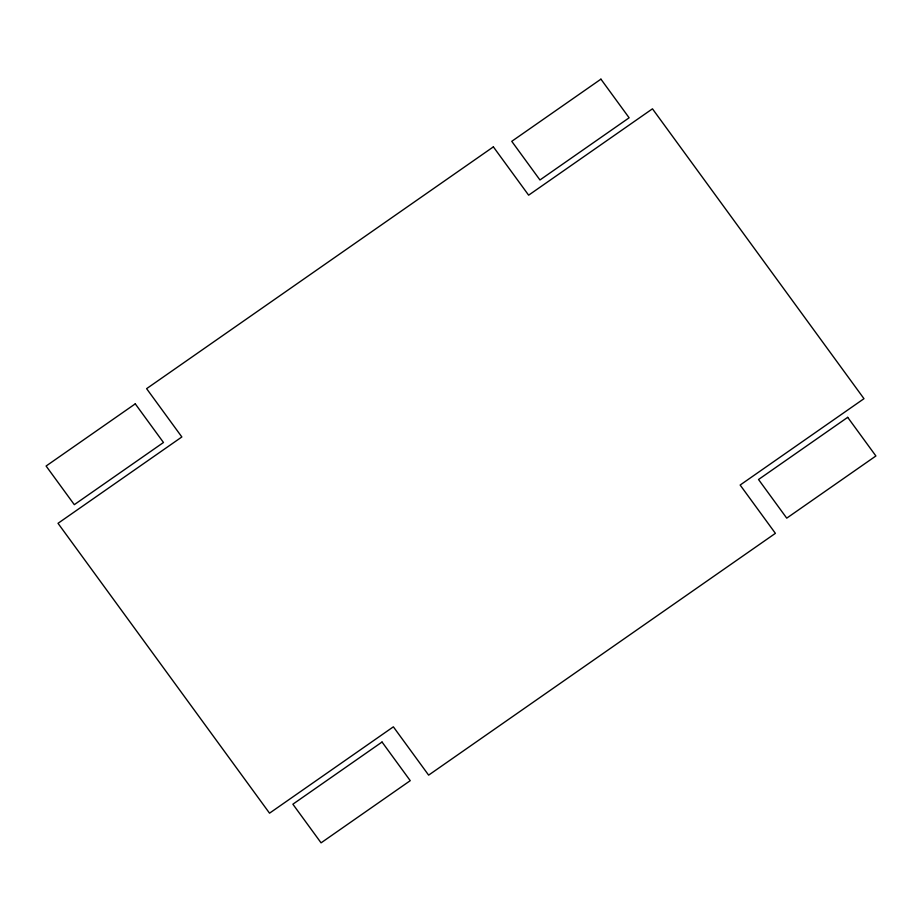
<?xml version="1.0" encoding="UTF-8"?>
<svg xmlns="http://www.w3.org/2000/svg" width="922" height="922" viewBox="0 0 922 922"><rect width="100%" height="100%" fill="white"/><g stroke="black" fill="none" stroke-linecap="round" stroke-linejoin="round"><path stroke-width="1.38" d="M493.374 146.863L146.61 388.658L181.853 436.959L58.017 523.316L269.535 813.181L393.371 726.824L428.626 775.137L775.39 533.342L740.147 485.041L863.983 398.684L652.465 108.819L528.629 195.176L493.374 146.863M135.269 403.848L46.1 466.025L74.302 504.668L163.471 442.491L135.269 403.848M600.925 79.154L511.756 141.331L539.958 179.974L629.127 117.797L600.925 79.154M382.042 742.026L292.873 804.203L321.075 842.846L410.244 780.669L382.042 742.026M847.698 417.332L758.529 479.509L786.731 518.152L875.9 455.975L847.698 417.332"/></g></svg>
